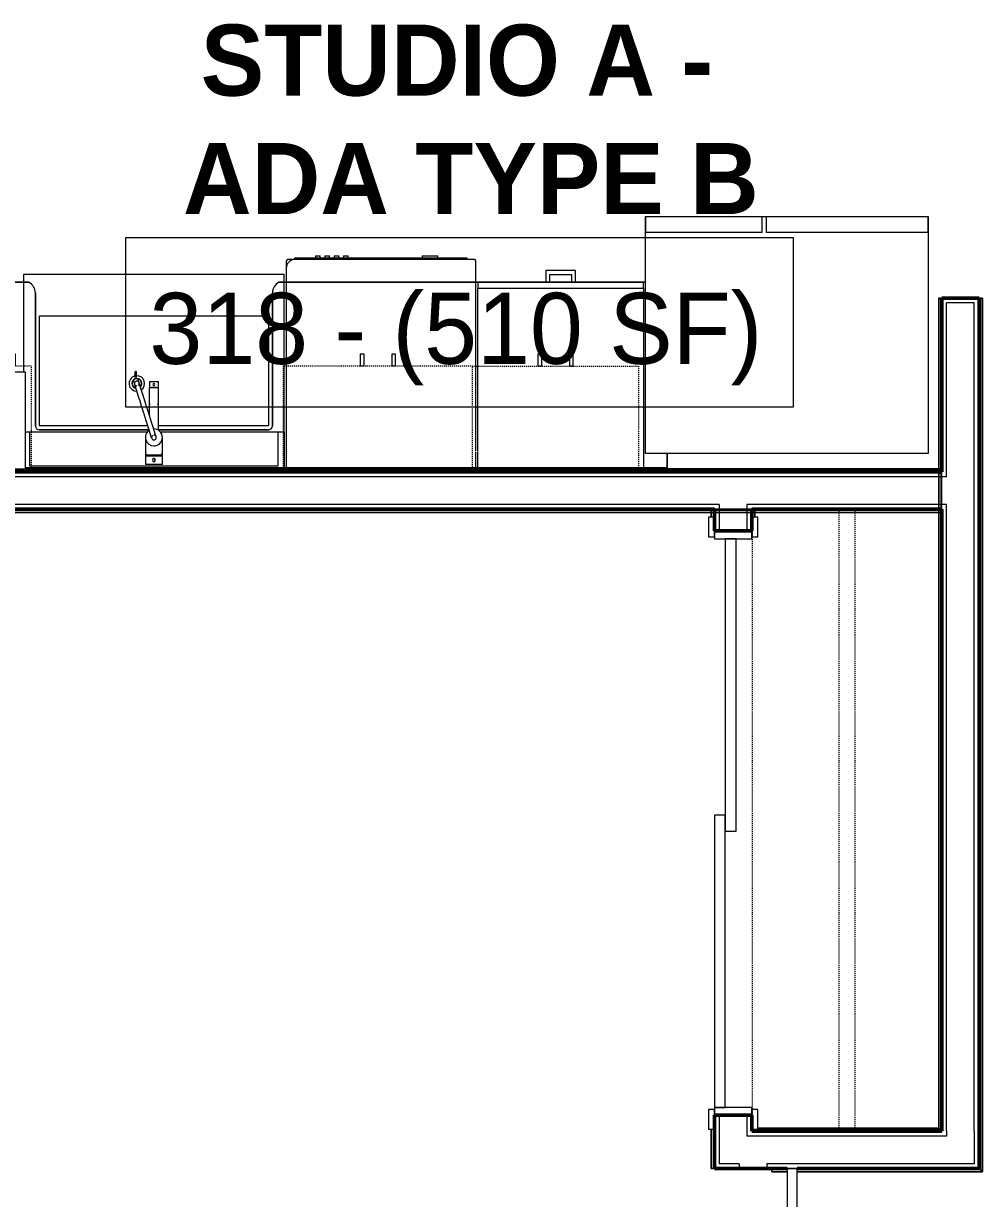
# Model space of a CAD drawing. Header units: inches. Extents: x -4235 to -464, y 9767 to 12347.
# Drawn here: x -3365.7 to -3244.3, y 10559.5 to 10708.3 of the extents above; entities that cross this region are included whole.
import ezdxf

# ---------------------------------------------------------------- set-up
doc = ezdxf.new("R2010")
doc.units = ezdxf.units.IN
doc.header["$MEASUREMENT"] = 0
doc.linetypes.add('Dash', pattern=[0.25, 0.125, -0.125])
for name, color, linetype, lineweight in [('0-1', 170, 'Continuous', 5), ('0-2', 10, 'Continuous', 9), ('A-AREA-IDEN', 2, 'Continuous', 9), ('A-DOOR-1', 7, 'Continuous', 9), ('A-DOOR-2', 130, 'Continuous', 20), ('A-DOOR-3', 250, 'Continuous', 50), ('A-DOOR-FRAM-1', 130, 'Continuous', 20), ('A-WALL-1', 250, 'Continuous', 50), ('A-WALL-2', 50, 'Continuous', 13), ('A-WALL-3', 10, 'Continuous', 9), ('A-WALL-4', 254, 'Continuous', 9), ('A-WALL-5', 7, 'Continuous', 9), ('A-WALL-6', 113, 'Continuous', 9), ('P-SANR-FIXT-1', 7, 'Continuous', 9), ('P-SANR-FIXT-2', 254, 'Continuous', 9), ('Q-CASE-1', 254, 'Continuous', 9), ('Q-CASE-2', 7, 'Continuous', 9), ('Q-CASE-3', 7, 'Dash', 9), ('Q-CASE-4', 10, 'Continuous', 9), ('Q-CASE-HDLN-1', 7, 'Dash', 9), ('Q-SPCQ-1', 7, 'Continuous', 9), ('Q-SPCQ-2', 10, 'Continuous', 9), ('Q-SPCQ-3', 254, 'Continuous', 9)]:
    doc.layers.add(name, color=color, linetype=linetype, lineweight=lineweight)
doc.styles.add('Century Gothic', font='ufonts.com_century-gothic.ttf', dxfattribs={"height": 9})
doc.styles.add('Century Gothic_B', font='GOTHICB.TTF', dxfattribs={"height": 9})

# ---------------------------------------------------------------- blocks, each defined once
blk = doc.blocks.new('Basic Wall _ INT - W4BØF - _5_8 GYP - 2X4 WOOD_BATT_ - 5_8 GYP_ - ___-3183198-BACKGROUND - 3RD FLOOR')
at = {"layer": 'A-WALL-3'}
for p, q in [((-3273.45, 10646.79), (-3273.47, 10646.79)), ((-3273.41, 10646.79), (-3273.35, 10646.79)), ((-3273.35, 10646.79), (-3273.35, 10646.79)), ((-3273.35, 10646.79), (-3273.27, 10646.79)), ((-3273.27, 10646.79), (-3273.33, 10646.79)), ((-3273.27, 10646.79), (-3273.18, 10646.79)), ((-3273.12, 10646.79), (-3273.27, 10646.79)), ((-3273.18, 10646.79), (-3273.06, 10646.79)), ((-3273.06, 10646.79), (-3273.12, 10646.79)), ((-3273.12, 10646.6), (-3273.12, 10646.65)), ((-3273.12, 10646.51), (-3273.12, 10646.59)), ((-3273.12, 10646.4), (-3273.12, 10646.5)), ((-3273.47, 10568.04), (-3273.45, 10568.06)), ((-3273.33, 10568.18), (-3273.27, 10568.24)), ((-3273.27, 10568.25), (-3273.21, 10568.3))]:
    blk.add_line(p, q, dxfattribs=at)
at = {"layer": 'A-WALL-4'}
for p, q in [((-3273.47, 10646.79), (-3273.43, 10646.79)), ((-3273.47, 10646.79), (-3273.47, 10645.8)), ((-3273.43, 10646.79), (-3273.41, 10646.79)), ((-3273.12, 10645.8), (-3273.12, 10646.38)), ((-3273.06, 10646.6), (-3273.06, 10646.65)), ((-3273.06, 10646.51), (-3273.06, 10646.59)), ((-3273.06, 10646.4), (-3273.06, 10646.5)), ((-3273.47, 10568.3), (-3273.47, 10568.04))]:
    blk.add_line(p, q, dxfattribs=at)
at = {"layer": 'A-WALL-5'}
for p, q in [((-3273.35, 10645.8), (-3273.35, 10646.79)), ((-3273.06, 10645.8), (-3273.06, 10646.38)), ((-3273.35, 10568.16), (-3273.35, 10568.3))]:
    blk.add_line(p, q, dxfattribs=at)
at = {"layer": 'A-WALL-5', "flags": 128}
for points in [[(-3273.35, 10568.16), (-3273.35, 10568.16), (-3273.36, 10568.15), (-3273.37, 10568.14), (-3273.39, 10568.12), (-3273.41, 10568.1), (-3273.43, 10568.08)], [(-3273.21, 10568.3), (-3273.27, 10568.24), (-3273.33, 10568.18), (-3273.35, 10568.16)]]:
    blk.add_lwpolyline(points, dxfattribs=at)
blk = doc.blocks.new('Basic Wall _ INT - W4BØF - _5_8 GYP - 2X4 WOOD_BATT_ - 5_8 GYP_ - ___-3183199-BACKGROUND - 3RD FLOOR')
at = {"layer": 'A-WALL-3'}
for p, q in [((-3278.57, 10646.79), (-3278.64, 10646.79)), ((-3278.64, 10646.79), (-3278.42, 10646.79)), ((-3278.43, 10646.79), (-3278.57, 10646.79)), ((-3278.57, 10646.6), (-3278.57, 10646.65)), ((-3278.57, 10646.51), (-3278.57, 10646.59)), ((-3278.57, 10646.4), (-3278.57, 10646.5)), ((-3278.36, 10646.79), (-3278.42, 10646.79)), ((-3278.42, 10646.79), (-3278.35, 10646.79)), ((-3278.35, 10646.79), (-3278.29, 10646.79)), ((-3278.22, 10646.79), (-3278.25, 10646.79)), ((-3278.22, 10570.05), (-3278.22, 10568.3))]:
    blk.add_line(p, q, dxfattribs=at)
at = {"layer": 'A-WALL-4'}
for p, q in [((-3278.64, 10646.6), (-3278.64, 10646.65)), ((-3278.64, 10646.51), (-3278.64, 10646.59)), ((-3278.64, 10646.4), (-3278.64, 10646.5)), ((-3278.57, 10645.8), (-3278.57, 10646.38)), ((-3278.29, 10646.79), (-3278.26, 10646.79)), ((-3278.26, 10646.79), (-3278.22, 10646.79)), ((-3278.22, 10646.79), (-3278.22, 10645.8)), ((-3278.57, 10563.29), (-3278.57, 10568.3)), ((-3278.22, 10568.3), (-3278.22, 10563.29)), ((-3278.64, 10563.29), (-3278.57, 10563.29)), ((-3278.57, 10563.29), (-3278.43, 10563.29)), ((-3278.42, 10563.29), (-3278.36, 10563.29)), ((-3278.25, 10563.29), (-3278.22, 10563.29))]:
    blk.add_line(p, q, dxfattribs=at)
at = {"layer": 'A-WALL-5'}
for p, q in [((-3278.64, 10645.8), (-3278.64, 10646.38)), ((-3278.35, 10646.79), (-3278.35, 10645.8)), ((-3278.64, 10563.29), (-3278.64, 10568.3)), ((-3278.35, 10568.3), (-3278.35, 10563.29)), ((-3278.35, 10563.29), (-3278.64, 10563.29)), ((-3278.26, 10563.29), (-3278.35, 10563.29)), ((-3278.22, 10563.29), (-3278.26, 10563.29))]:
    blk.add_line(p, q, dxfattribs=at)
blk = doc.blocks.new('SLIDING - FLUSH - 6-0 x 6-8-3203587-BACKGROUND - 3RD FLOOR')
at = {"layer": 'A-DOOR-1'}
for p, q in [((-36.25, 3), (-38.75, 3)), ((-38.75, 3), (-38.75, 2.25)), ((-36.25, 2.25), (-36.25, 3)), ((36.25, 3), (36.25, 2.25)), ((38.75, 3), (36.25, 3)), ((38.75, 2.25), (38.75, 3)), ((-38.75, 2.25), (-36.25, 2.25)), ((36.25, 2.25), (38.75, 2.25)), ((-36.25, -2.5), (-38.75, -2.5)), ((-38.75, -2.5), (-38.75, -3.25)), ((-36.25, -3.25), (-36.25, -2.5)), ((38.75, -2.5), (36.25, -2.5)), ((36.25, -2.5), (36.25, -3.25)), ((38.75, -3.25), (38.75, -2.5)), ((-38.75, -3.25), (-36.25, -3.25)), ((36.25, -3.25), (38.75, -3.25))]:
    blk.add_line(p, q, dxfattribs=at)
at = {"layer": 'A-DOOR-2'}
for p, q in [((1, 2.25), (-36, 2.25)), ((-36, 2.25), (-36, 0.875)), ((1, 0.875), (1, 2.25)), ((-36, 0.875), (1, 0.875)), ((36, 0.875), (-1, 0.875)), ((-1, 0.875), (-1, -0.5)), ((36, -0.5), (36, 0.875)), ((-1, -0.5), (36, -0.5))]:
    blk.add_line(p, q, dxfattribs=at)
at = {"layer": 'A-DOOR-FRAM-1'}
for p, q in [((-36, 2.25), (-37, 2.25)), ((-37, 2.25), (-37, -2.5)), ((-36, -2.5), (-36, 2.25)), ((37, 2.25), (36, 2.25)), ((36, 2.25), (36, -2.5)), ((37, -2.5), (37, 2.25)), ((-37, -2.5), (-36, -2.5)), ((36, -2.5), (37, -2.5))]:
    blk.add_line(p, q, dxfattribs=at)
blk = doc.blocks.new('Basic Wall _ INT - W4BØF - _5_8 GYP - 2X4 WOOD_BATT_ - 5_8 GYP_ - ___-3183201-BACKGROUND - 3RD FLOOR')
at = {"layer": 'A-WALL-3'}
for p, q in [((-3278.64, 10646.44), (-3278.53, 10646.44)), ((-3278.52, 10646.44), (-3278.44, 10646.44)), ((-3278.42, 10646.44), (-3278.37, 10646.44)), ((-3273.47, 10646.79), (-3278.22, 10646.79)), ((-3278.22, 10646.44), (-3273.47, 10646.44)), ((-3273.33, 10646.44), (-3273.28, 10646.44)), ((-3273.27, 10646.44), (-3273.19, 10646.44)), ((-3273.18, 10646.44), (-3273.07, 10646.44)), ((-3249.86, 10646.44), (-3249.77, 10646.44)), ((-3249.74, 10646.44), (-3249.67, 10646.44)), ((-3249.45, 10646.77), (-3249.45, 10646.79)), ((-3249.45, 10646.73), (-3249.45, 10646.67)), ((-3249.45, 10646.67), (-3249.45, 10646.65)), ((-3249.45, 10646.65), (-3249.45, 10646.59)), ((-3249.45, 10646.59), (-3249.45, 10646.65)), ((-3249.45, 10646.59), (-3249.45, 10646.5)), ((-3249.45, 10646.44), (-3249.45, 10646.59)), ((-3249.45, 10646.5), (-3249.45, 10646.38)), ((-3249.45, 10646.38), (-3249.45, 10646.44))]:
    blk.add_line(p, q, dxfattribs=at)
at = {"layer": 'A-WALL-4'}
for p, q in [((-3402.3, 10646.79), (-3402.3, 10646.77)), ((-3278.22, 10646.79), (-3402.3, 10646.79)), ((-3402.3, 10646.65), (-3402.3, 10646.59)), ((-3402.3, 10646.59), (-3402.3, 10646.44)), ((-3402.3, 10646.44), (-3402.3, 10646.38)), ((-3402.3, 10646.44), (-3278.64, 10646.44)), ((-3278.64, 10646.38), (-3278.53, 10646.38)), ((-3278.52, 10646.38), (-3278.44, 10646.38)), ((-3278.42, 10646.38), (-3278.38, 10646.38)), ((-3278.22, 10646.38), (-3273.47, 10646.38)), ((-3278.19, 10646.67), (-3273.5, 10646.67)), ((-3249.45, 10646.79), (-3273.47, 10646.79)), ((-3273.33, 10646.38), (-3273.28, 10646.38)), ((-3273.27, 10646.38), (-3273.19, 10646.38)), ((-3273.18, 10646.38), (-3273.08, 10646.38)), ((-3273.06, 10646.44), (-3249.86, 10646.44)), ((-3249.86, 10646.38), (-3249.77, 10646.38)), ((-3249.74, 10646.38), (-3249.67, 10646.38)), ((-3249.45, 10646.79), (-3249.45, 10646.75)), ((-3249.45, 10646.75), (-3249.45, 10646.73))]:
    blk.add_line(p, q, dxfattribs=at)
at = {"layer": 'A-WALL-5'}
for p, q in [((-3402.3, 10646.75), (-3402.3, 10646.79)), ((-3402.3, 10646.67), (-3402.3, 10646.75)), ((-3402.3, 10646.67), (-3278.22, 10646.67)), ((-3402.3, 10646.38), (-3402.3, 10646.67)), ((-3402.3, 10646.38), (-3278.64, 10646.38)), ((-3273.47, 10646.67), (-3249.45, 10646.67)), ((-3273.06, 10646.38), (-3249.86, 10646.38))]:
    blk.add_line(p, q, dxfattribs=at)
blk = doc.blocks.new('Basic Wall _ INT - W4BØF - _5_8 GYP - 2X4 WOOD_BATT_ - 5_8 GYP_ - ___-3183200-BACKGROUND - 3RD FLOOR')
at = {"layer": 'A-WALL-3'}
for p, q in [((-3401.67, 10651.89), (-3399.25, 10651.89)), ((-3399.16, 10651.89), (-3365.67, 10651.89)), ((-3332.67, 10651.89), (-3332.42, 10651.89)), ((-3308.42, 10651.89), (-3287.54, 10651.89)), ((-3287.48, 10651.89), (-3284.2, 10651.89)), ((-3249.86, 10651.89), (-3249.77, 10651.89)), ((-3249.74, 10651.89), (-3249.67, 10651.89)), ((-3249.65, 10651.89), (-3249.61, 10651.89)), ((-3249.45, 10651.89), (-3249.45, 10651.95)), ((-3249.45, 10651.95), (-3249.45, 10651.69)), ((-3249.45, 10651.75), (-3249.45, 10651.89)), ((-3400.87, 10651.67), (-3401.67, 10651.67)), ((-3365.67, 10651.54), (-3401.67, 10651.54)), ((-3365.67, 10651.67), (-3400.78, 10651.67)), ((-3332.67, 10651.54), (-3365.67, 10651.54)), ((-3332.42, 10651.67), (-3332.67, 10651.67)), ((-3332.42, 10651.54), (-3332.67, 10651.54)), ((-3285.39, 10651.67), (-3308.42, 10651.67)), ((-3284.2, 10651.54), (-3308.42, 10651.54)), ((-3284.2, 10651.67), (-3285.27, 10651.67)), ((-3249.45, 10651.68), (-3249.45, 10651.74)), ((-3249.45, 10651.69), (-3249.45, 10651.67)), ((-3249.45, 10651.67), (-3249.45, 10651.66)), ((-3249.45, 10651.66), (-3249.45, 10651.63)), ((-3249.45, 10651.63), (-3249.45, 10651.61)), ((-3249.45, 10651.54), (-3249.45, 10651.57))]:
    blk.add_line(p, q, dxfattribs=at)
at = {"layer": 'A-WALL-4'}
for p, q in [((-3402.3, 10651.95), (-3402.3, 10651.89)), ((-3402.3, 10651.89), (-3402.3, 10651.75)), ((-3402.3, 10651.89), (-3401.67, 10651.89)), ((-3376.67, 10651.95), (-3375.92, 10651.95)), ((-3332.67, 10651.95), (-3332.42, 10651.95)), ((-3308.42, 10651.95), (-3288.13, 10651.95)), ((-3288.11, 10651.95), (-3284.2, 10651.95)), ((-3284.2, 10651.89), (-3249.86, 10651.89)), ((-3249.86, 10651.95), (-3249.77, 10651.95)), ((-3249.74, 10651.95), (-3249.67, 10651.95)), ((-3249.65, 10651.95), (-3249.61, 10651.95)), ((-3402.3, 10651.74), (-3402.3, 10651.68)), ((-3402.3, 10651.57), (-3402.3, 10651.54)), ((-3401.67, 10651.54), (-3402.3, 10651.54)), ((-3249.45, 10651.54), (-3284.2, 10651.54)), ((-3249.45, 10651.61), (-3249.45, 10651.58)), ((-3249.45, 10651.58), (-3249.45, 10651.54))]:
    blk.add_line(p, q, dxfattribs=at)
at = {"layer": 'A-WALL-5'}
for p, q in [((-3402.3, 10651.67), (-3402.3, 10651.95)), ((-3402.3, 10651.95), (-3401.67, 10651.95)), ((-3284.2, 10651.95), (-3249.86, 10651.95)), ((-3401.67, 10651.67), (-3402.3, 10651.67)), ((-3402.3, 10651.58), (-3402.3, 10651.67)), ((-3402.3, 10651.54), (-3402.3, 10651.58)), ((-3249.45, 10651.67), (-3284.2, 10651.67))]:
    blk.add_line(p, q, dxfattribs=at)
blk = doc.blocks.new('Basic Wall _ INT - W4BØF - _5_8 GYP - 2X4 WOOD_BATT_ - 5_8 GYP_ - ___-3183202-BACKGROUND - 3RD FLOOR')
at = {"layer": 'A-WALL-3'}
for p, q in [((-3249.8, 10651.95), (-3249.8, 10651.84)), ((-3249.8, 10651.84), (-3249.8, 10651.74)), ((-3249.8, 10651.74), (-3249.8, 10651.69)), ((-3249.8, 10651.54), (-3249.8, 10650.92)), ((-3249.8, 10650.87), (-3249.8, 10647.42)), ((-3249.45, 10646.79), (-3249.45, 10651.54)), ((-3249.8, 10647.41), (-3249.8, 10646.79)), ((-3249.8, 10646.65), (-3249.8, 10646.59)), ((-3249.8, 10646.59), (-3249.8, 10646.5)), ((-3249.8, 10646.5), (-3249.8, 10646.38)), ((-3249.86, 10568.45), (-3249.8, 10568.39)), ((-3249.8, 10568.39), (-3249.65, 10568.25)), ((-3249.65, 10568.24), (-3249.59, 10568.18)), ((-3249.47, 10568.06), (-3249.45, 10568.04))]:
    blk.add_line(p, q, dxfattribs=at)
at = {"layer": 'A-WALL-4'}
for p, q in [((-3249.8, 10673.55), (-3249.86, 10673.55)), ((-3249.65, 10673.55), (-3249.8, 10673.55)), ((-3249.8, 10673.55), (-3249.8, 10651.95)), ((-3249.59, 10673.55), (-3249.65, 10673.55)), ((-3249.45, 10673.55), (-3249.47, 10673.55)), ((-3249.45, 10651.54), (-3249.45, 10673.55)), ((-3249.86, 10651.95), (-3249.86, 10651.84)), ((-3249.86, 10651.84), (-3249.86, 10651.74)), ((-3249.86, 10651.74), (-3249.86, 10651.69)), ((-3249.86, 10651.54), (-3249.86, 10650.86)), ((-3249.86, 10650.86), (-3249.86, 10647.42)), ((-3249.57, 10651.54), (-3249.57, 10650.92)), ((-3249.57, 10650.9), (-3249.57, 10647.42)), ((-3249.86, 10647.41), (-3249.86, 10646.79)), ((-3249.57, 10647.41), (-3249.57, 10646.79)), ((-3249.86, 10646.65), (-3249.86, 10646.59)), ((-3249.86, 10646.59), (-3249.86, 10646.5)), ((-3249.86, 10646.5), (-3249.86, 10646.38)), ((-3249.8, 10646.38), (-3249.8, 10568.39)), ((-3249.45, 10568.04), (-3249.45, 10646.79))]:
    blk.add_line(p, q, dxfattribs=at)
at = {"layer": 'A-WALL-5'}
for p, q in [((-3249.86, 10673.55), (-3249.57, 10673.55)), ((-3249.86, 10673.55), (-3249.86, 10651.95)), ((-3249.57, 10673.55), (-3249.57, 10651.54)), ((-3249.57, 10673.55), (-3249.49, 10673.55)), ((-3249.49, 10673.55), (-3249.45, 10673.55)), ((-3249.86, 10646.38), (-3249.86, 10568.45)), ((-3249.57, 10646.79), (-3249.57, 10568.16))]:
    blk.add_line(p, q, dxfattribs=at)
at = {"layer": 'A-WALL-5', "flags": 128}
for points in [[(-3249.57, 10568.16), (-3249.59, 10568.18), (-3249.65, 10568.24), (-3249.74, 10568.33), (-3249.86, 10568.45)], [(-3249.49, 10568.08), (-3249.51, 10568.1), (-3249.53, 10568.12), (-3249.55, 10568.14), (-3249.56, 10568.15), (-3249.57, 10568.16), (-3249.57, 10568.16)]]:
    blk.add_lwpolyline(points, dxfattribs=at)
blk = doc.blocks.new('Basic Wall _ INT - W4BØF - _5_8 GYP - 2X4 WOOD_BATT_ - 5_8 GYP_ - ___-3183203-BACKGROUND - 3RD FLOOR')
at = {"layer": 'A-WALL-3'}
for p, q in [((-3244.7, 10563.29), (-3244.67, 10563.27)), ((-3244.56, 10563.15), (-3244.5, 10563.09)), ((-3244.49, 10563.08), (-3244.35, 10562.94)), ((-3244.35, 10562.94), (-3244.29, 10562.88))]:
    blk.add_line(p, q, dxfattribs=at)
at = {"layer": 'A-WALL-4'}
for p, q in [((-3244.67, 10673.55), (-3244.7, 10673.55)), ((-3244.7, 10563.29), (-3244.7, 10673.55)), ((-3244.5, 10673.55), (-3244.56, 10673.55)), ((-3244.35, 10673.55), (-3244.49, 10673.55)), ((-3244.29, 10673.55), (-3244.35, 10673.55)), ((-3244.35, 10673.55), (-3244.35, 10562.94))]:
    blk.add_line(p, q, dxfattribs=at)
at = {"layer": 'A-WALL-5'}
for p, q in [((-3244.7, 10673.55), (-3244.66, 10673.55)), ((-3244.66, 10673.55), (-3244.57, 10673.55)), ((-3244.57, 10563.16), (-3244.57, 10673.55)), ((-3244.57, 10673.55), (-3244.29, 10673.55)), ((-3244.29, 10673.55), (-3244.29, 10562.88))]:
    blk.add_line(p, q, dxfattribs=at)
at = {"layer": 'A-WALL-5', "flags": 128}
for points in [[(-3244.57, 10563.16), (-3244.58, 10563.17), (-3244.58, 10563.18), (-3244.6, 10563.19), (-3244.61, 10563.21), (-3244.63, 10563.23), (-3244.66, 10563.25)], [(-3244.29, 10562.88), (-3244.4, 10563), (-3244.5, 10563.09), (-3244.55, 10563.14), (-3244.57, 10563.16)]]:
    blk.add_lwpolyline(points, dxfattribs=at)
blk = doc.blocks.new('Basic Wall _ INT - W4BØF - _5_8 GYP - 2X4 WOOD_BATT_ - 5_8 GYP_ - ___-3183204-BACKGROUND - 3RD FLOOR')
at = {"layer": 'A-WALL-3'}
for p, q in [((-3267.77, 10563.29), (-3268.98, 10563.29)), ((-3244.67, 10563.27), (-3244.7, 10563.29)), ((-3244.5, 10563.09), (-3244.56, 10563.15)), ((-3244.35, 10562.94), (-3244.49, 10563.08)), ((-3244.29, 10562.88), (-3244.35, 10562.94))]:
    blk.add_line(p, q, dxfattribs=at)
at = {"layer": 'A-WALL-4'}
for p, q in [((-3270.95, 10563.29), (-3270.95, 10563.27)), ((-3269, 10563.29), (-3270.95, 10563.29)), ((-3270.95, 10563.15), (-3270.95, 10563.09)), ((-3270.95, 10563.08), (-3270.95, 10562.94)), ((-3270.95, 10562.94), (-3270.95, 10562.88)), ((-3270.95, 10562.94), (-3269, 10562.94)), ((-3244.7, 10563.29), (-3267.75, 10563.29)), ((-3267.75, 10562.94), (-3244.35, 10562.94))]:
    blk.add_line(p, q, dxfattribs=at)
at = {"layer": 'A-WALL-5'}
for p, q in [((-3270.95, 10563.25), (-3270.95, 10563.29)), ((-3270.95, 10563.16), (-3270.95, 10563.25)), ((-3270.95, 10563.16), (-3269, 10563.16)), ((-3270.95, 10562.88), (-3270.95, 10563.16)), ((-3270.95, 10562.88), (-3269, 10562.88)), ((-3267.75, 10563.16), (-3244.57, 10563.16)), ((-3267.75, 10562.88), (-3244.29, 10562.88))]:
    blk.add_line(p, q, dxfattribs=at)
at = {"layer": 'A-WALL-5', "flags": 128}
for points in [[(-3244.66, 10563.25), (-3244.63, 10563.23), (-3244.61, 10563.21), (-3244.6, 10563.19), (-3244.58, 10563.18), (-3244.58, 10563.17), (-3244.57, 10563.16)], [(-3244.57, 10563.16), (-3244.55, 10563.14), (-3244.5, 10563.09), (-3244.4, 10563), (-3244.29, 10562.88)]]:
    blk.add_lwpolyline(points, dxfattribs=at)
blk = doc.blocks.new('Basic Wall _ INT - W4BØF - _5_8 GYP - 2X4 WOOD_BATT_ - 5_8 GYP_ - ___-3183205-BACKGROUND - 3RD FLOOR')
at = {"layer": 'A-WALL-3'}
for p, q in [((-3273.45, 10568.06), (-3273.47, 10568.04)), ((-3273.27, 10568.24), (-3273.33, 10568.18)), ((-3273.21, 10568.3), (-3273.27, 10568.25)), ((-3249.8, 10568.39), (-3249.86, 10568.45)), ((-3249.65, 10568.25), (-3249.8, 10568.39)), ((-3249.59, 10568.18), (-3249.65, 10568.24)), ((-3249.45, 10568.04), (-3249.47, 10568.06))]:
    blk.add_line(p, q, dxfattribs=at)
at = {"layer": 'A-WALL-4'}
for p, q in [((-3249.45, 10568.04), (-3273.47, 10568.04)), ((-3272.72, 10568.39), (-3249.8, 10568.39))]:
    blk.add_line(p, q, dxfattribs=at)
at = {"layer": 'A-WALL-5'}
for p, q in [((-3249.57, 10568.16), (-3273.35, 10568.16)), ((-3272.72, 10568.45), (-3249.86, 10568.45))]:
    blk.add_line(p, q, dxfattribs=at)
at = {"layer": 'A-WALL-5', "flags": 128}
for points in [[(-3273.43, 10568.08), (-3273.41, 10568.1), (-3273.39, 10568.12), (-3273.37, 10568.14), (-3273.36, 10568.15), (-3273.35, 10568.16), (-3273.35, 10568.16)], [(-3273.35, 10568.16), (-3273.33, 10568.18), (-3273.27, 10568.24), (-3273.21, 10568.3)], [(-3249.86, 10568.45), (-3249.74, 10568.33), (-3249.65, 10568.24), (-3249.59, 10568.18), (-3249.57, 10568.16)], [(-3249.57, 10568.16), (-3249.57, 10568.16), (-3249.56, 10568.15), (-3249.55, 10568.14), (-3249.53, 10568.12), (-3249.51, 10568.1), (-3249.49, 10568.08)]]:
    blk.add_lwpolyline(points, dxfattribs=at)
blk = doc.blocks.new('Refrigerator_-_Side-by-Side_6047 - 36_ X 30_-1372843-BACKGROUND - 3RD FLOOR')
at = {"layer": 'Q-SPCQ-1'}
for p, q in [((-17.88, 15.58), (17.87, 15.58)), ((-17.88, -14.42), (-17.88, 15.58)), ((-17.88, 15.58), (-3.13, 15.58)), ((-17.88, 15.58), (-17.88, 13.58)), ((-3.13, 13.58), (-3.13, 15.58)), ((-2.63, 15.58), (17.87, 15.58)), ((-2.63, 15.58), (-2.63, 13.58)), ((17.87, 15.58), (17.87, -14.42)), ((17.87, 13.58), (17.87, 15.58)), ((-3.13, 13.58), (-17.88, 13.58)), ((17.87, 13.58), (-2.63, 13.58)), ((17.87, -14.42), (-17.88, -14.42))]:
    blk.add_line(p, q, dxfattribs=at)
blk = doc.blocks.new('Dishwasher_15404 - 34_ counter-V326-BACKGROUND - 3RD FLOOR')
at = {"layer": 'Q-SPCQ-1'}
for p, q in [((25.8, 24), (24, 24)), ((26.68, 24), (25.8, 24)), ((26.87, 22.93), (26.87, 23.8)), ((26.87, 0.2), (26.87, 22.93)), ((26.87, 22.91), (27.12, 22.91)), ((27.12, 22.91), (27.12, 1.09)), ((27.37, 20.28), (27.12, 20.28)), ((27.12, 19.69), (27.37, 19.69)), ((27.37, 20.28), (27.37, 19.69)), ((27.37, 19.1), (27.12, 19.1)), ((27.12, 18.51), (27.37, 18.51)), ((27.37, 17.92), (27.12, 17.92)), ((27.37, 19.1), (27.37, 18.51)), ((27.37, 17.92), (27.37, 17.33)), ((27.12, 17.33), (27.37, 17.33)), ((27.37, 16.74), (27.12, 16.74)), ((27.37, 16.74), (27.37, 16.15)), ((27.12, 16.15), (27.37, 16.15)), ((27.37, 6.79), (27.12, 6.79)), ((27.37, 6.79), (27.37, 5.81)), ((27.12, 4.82), (27.37, 4.82)), ((27.37, 5.81), (27.37, 4.82)), ((26.87, 1.09), (27.12, 1.09)), ((24, 0), (26.68, 0))]:
    blk.add_line(p, q, dxfattribs=at)
for centre, radius, start, end in [((25.8, 22.93), 1.07, 360, 90), ((26.68, 23.8), 0.197, 0, 90), ((26.68, 0.2), 0.197, 270, 360), ((26.68, 0.2), 0.197, 270, 345)]:
    blk.add_arc(centre, radius, start, end, dxfattribs=at)
at = {"layer": 'Q-SPCQ-2'}
for p, q in [((0, 24), (0, 0)), ((0.38, 24), (0, 24)), ((0, 0), (0.38, 0))]:
    blk.add_line(p, q, dxfattribs=at)
at = {"layer": 'Q-SPCQ-3'}
for p, q in [((5.07, 24), (0.38, 24)), ((24, 24), (5.1, 24)), ((0.38, 0), (2.55, 0)), ((2.64, 0), (24, 0))]:
    blk.add_line(p, q, dxfattribs=at)
blk = doc.blocks.new('BARN - FLUSH - 3-0 x 7-0 BARN DOOR-3238942-BACKGROUND - 3RD FLOOR')
at = {"layer": 'A-DOOR-1'}
for p, q in [((18, -4.32), (-60, -4.32)), ((-60, -4.95), (-60, -4.32)), ((-52, -4.07), (-26, -4.07)), ((18, -4.32), (18, -4.95)), ((-60, -5.57), (-60, -4.95)), ((-60, -5.57), (18, -5.57)), ((-54.5, -5.67), (-56, -5.67)), ((-56, -5.67), (-56, -6)), ((-54.5, -6), (-54.5, -5.67)), ((-23.5, -6), (-23.5, -5.67)), ((-22, -5.67), (-23.5, -5.67)), ((-22, -5.67), (-22, -6)), ((18, -4.95), (18, -5.57)), ((-54.5, -6), (-56, -6)), ((-22, -6), (-23.5, -6))]:
    blk.add_line(p, q, dxfattribs=at)
at = {"layer": 'A-DOOR-3'}
for p, q in [((-52, -4.07), (-57, -4.07)), ((-57, -4.07), (-57, -4.32)), ((-52, -4.33), (-52, -4.07)), ((-21, -4.07), (-26, -4.07)), ((-26, -4.07), (-26, -4.32)), ((-21, -4.32), (-21, -4.07)), ((-57, -5.57), (-57, -5.82)), ((-57, -5.82), (-56, -5.82)), ((-54.5, -5.82), (-23.5, -5.82)), ((-22, -5.82), (-21, -5.82)), ((-21, -5.82), (-21, -5.57))]:
    blk.add_line(p, q, dxfattribs=at)
blk = doc.blocks.new('OD_CW_Closet - OD_CW_Closet-3242987-BACKGROUND - 3RD FLOOR')
at = {"layer": 'Q-CASE-HDLN-1'}
for p, q in [((79.49, 24), (0.74, 24)), ((0.74, 24), (0.74, 0)), ((79.49, 0), (79.49, 24)), ((0.74, 13), (79.49, 13)), ((0.74, 11), (79.49, 11)), ((0.74, 0), (79.49, 0))]:
    blk.add_line(p, q, dxfattribs=at)
blk = doc.blocks.new('Vanity Cabinet-Double Door - 33_-V331-BACKGROUND - 3RD FLOOR')
at = {"layer": 'Q-CASE-1'}
for p, q in [((-15.76, -5.06), (-15.76, -0.38)), ((-15.76, -0.38), (-15.76, -5.06)), ((-15.01, -0.75), (-15.01, -5.06)), ((16.49, -0.75), (-15.01, -0.75)), ((16.49, -5.06), (16.49, -0.75))]:
    blk.add_line(p, q, dxfattribs=at)
at = {"layer": 'Q-CASE-4'}
for p, q in [((-15.76, -0.38), (-15.76, 0)), ((-15.76, 0), (17.24, 0)), ((-15.76, 0), (-15.76, -0.38)), ((17.24, 0), (-15.76, 0)), ((17.24, 0), (-15.76, 0)), ((17.24, 0), (17.24, -0.38)), ((17.24, -0.38), (17.24, 0))]:
    blk.add_line(p, q, dxfattribs=at)
blk = doc.blocks.new('Base Cabinet 3 Drawer 230 - Base Cabinet 3 Drawer 230 21_-V332-BACKGROUND - 3RD FLOOR')
at = {"layer": 'Q-CASE-1'}
for p, q in [((-9.76, -23.25), (-9.76, -0.38)), ((11.24, -0.38), (11.24, -2.52)), ((11.24, -2.61), (11.24, -23.25)), ((-9.76, -23.25), (-9.76, -24)), ((11.24, -23.25), (-9.76, -23.25)), ((11.24, -24), (11.24, -23.25)), ((-9.76, -24), (11.24, -24)), ((-1.14, -24), (-0.64, -24)), ((2.61, -24), (2.11, -24))]:
    blk.add_line(p, q, dxfattribs=at)
at = {"layer": 'Q-CASE-2'}
for p, q in [((-1.14, -24), (-1.14, -25.5)), ((-0.64, -25), (-0.64, -24)), ((2.11, -25), (-0.64, -25)), ((2.11, -24), (2.11, -25)), ((2.61, -25.5), (2.61, -24)), ((-1.14, -25.5), (2.61, -25.5))]:
    blk.add_line(p, q, dxfattribs=at)
at = {"layer": 'Q-CASE-4'}
for p, q in [((-9.76, 0), (11.24, 0)), ((11.24, 0), (11.24, -0.38)), ((-9.76, -0.31), (-9.76, -0.01)), ((-1.14, -24), (-0.64, -24)), ((-1.14, -24), (-0.64, -24)), ((2.61, -24), (2.11, -24)), ((2.61, -24), (2.11, -24))]:
    blk.add_line(p, q, dxfattribs=at)
blk = doc.blocks.new('300 Series Wall Hung Cabinet_302 - 24_ X 24_-2588623-BACKGROUND - 3RD FLOOR')
at = {"layer": 'Q-CASE-2'}
for p, q in [((-2.25, -13.19), (-1.76, -13.19)), ((-2.25, -13.19), (-2.25, -14.69)), ((-1.76, -14.69), (-1.76, -13.19)), ((1.75, -13.19), (2.24, -13.19)), ((1.75, -13.19), (1.75, -14.69)), ((2.24, -14.69), (2.24, -13.19)), ((-2.25, -14.69), (-1.76, -14.69)), ((1.75, -14.69), (2.24, -14.69))]:
    blk.add_line(p, q, dxfattribs=at)
at = {"layer": 'Q-CASE-3'}
for p, q in [((12, -0.19), (-12, -0.19)), ((-12, -0.19), (-12, -13.19)), ((12, -13.19), (12, -0.19)), ((-12, -13.19), (12, -13.19))]:
    blk.add_line(p, q, dxfattribs=at)
blk = doc.blocks.new('300 Series Wall Hung Cabinet_301 - 12_ x 24_-2732593-BACKGROUND - 3RD FLOOR')
at = {"layer": 'Q-CASE-2'}
for p, q in [((5.25, -0.19), (-5.25, -0.19)), ((-5.25, -0.19), (-5.25, -12.44)), ((5.25, -12.44), (5.25, -0.19)), ((-5.25, -12.44), (5.25, -12.44)), ((-4, -13.19), (-3.51, -13.19)), ((-4, -13.19), (-4, -14.69)), ((-3.51, -14.69), (-3.51, -13.19)), ((-4, -14.69), (-3.51, -14.69))]:
    blk.add_line(p, q, dxfattribs=at)
at = {"layer": 'Q-CASE-3'}
for p, q in [((6, -0.19), (-6, -0.19)), ((-6, -0.19), (-6, -13.19)), ((6, -13.19), (6, -0.19)), ((-6, -13.19), (6, -13.19))]:
    blk.add_line(p, q, dxfattribs=at)
blk = doc.blocks.new('kitchen_faucet_14143 - kitchen_faucet_14143-V266-BACKGROUND - 3RD FLOOR')
at = {"layer": 'P-SANR-FIXT-1'}
for p, q in [((-6.3, 0.57), (-7.09, 0.57)), ((-7.09, -0.57), (-7.09, 0.57)), ((-0.9, 0.59), (-6.3, 0.59)), ((-6.3, 0.51), (-6.3, 0.59)), ((-6.3, 0.42), (-6.3, 0.5)), ((-6.3, 0.3), (-6.3, 0.4)), ((-6.3, 0.29), (-6.3, 0.15)), ((-6.3, 0.15), (-6.3, 0.29)), ((-6.3, 0.15), (-6.3, -0.15)), ((-6.3, -0.15), (-6.3, 0.15)), ((-3.97, 0.59), (-4.89, 0.59)), ((2.26, 1.08), (0, 1.08)), ((2.34, 1.02), (2.1, 1.02)), ((2.26, 1.08), (2.26, -1.08)), ((3.44, 1.08), (2.34, 1.08)), ((2.34, -1.08), (2.34, 1.08)), ((3.44, 1.08), (3.44, -1.08)), ((-7.09, -0.57), (-6.3, -0.57)), ((-6.3, -0.15), (-6.3, -0.29)), ((-6.3, -0.29), (-6.3, -0.15)), ((-6.3, -0.4), (-6.3, -0.3)), ((-6.3, -0.5), (-6.3, -0.42)), ((-6.3, -0.59), (-6.3, -0.57)), ((-6.3, -0.59), (-2.83, -0.59)), ((-4.89, -0.59), (-3.97, -0.59)), ((-0.94, -0.59), (-0.9, -0.59)), ((0, -1.08), (2.26, -1.08)), ((2.1, -1.02), (2.34, -1.02)), ((2.34, -1.08), (3.44, -1.08)), ((-7.58, -2.2), (-8.24, -2.2)), ((-8.24, -2.4), (-7.58, -2.4)), ((-7.41, -2.04), (-6.99, -1.91)), ((-6.81, -2.46), (-7.23, -2.59))]:
    blk.add_line(p, q, dxfattribs=at)
at = {"layer": 'P-SANR-FIXT-1', "flags": 128}
for points in [[(-0.06, 0.29), (-0.07, 0.29), (-0.07, 0.29), (-0.07, 0.29), (-0.07, 0.29), (-0.07, 0.29), (-0.08, 0.28), (-0.08, 0.28), (-0.09, 0.28), (-0.1, 0.28), (-0.1, 0.28), (-0.11, 0.27), (-0.26, 0.23), (-0.28, 0.22), (-0.3, 0.22), (-0.46, 0.16), (-0.49, 0.16), (-0.51, 0.15), (-0.54, 0.14), (-0.57, 0.13), (-0.6, 0.12), (-0.63, 0.11), (-0.66, 0.1), (-0.69, 0.09), (-0.72, 0.08), (-0.75, 0.07), (-0.78, 0.06), (-0.82, 0.05), (-0.85, 0.04), (-0.89, 0.03), (-0.92, 0.02), (-0.96, 0.01), (-1, 0), (-1.04, -0.02), (-1.07, -0.03), (-1.11, -0.04), (-1.15, -0.05), (-1.2, -0.07), (-1.24, -0.08), (-1.28, -0.09), (-1.32, -0.11), (-1.37, -0.12), (-1.41, -0.14), (-1.46, -0.15), (-1.5, -0.16), (-1.55, -0.18), (-1.6, -0.19), (-1.65, -0.21), (-1.69, -0.23), (-1.74, -0.24), (-1.79, -0.26), (-2.49, -0.48), (-2.55, -0.5), (-2.61, -0.51), (-2.67, -0.53), (-2.72, -0.55), (-2.78, -0.57), (-2.84, -0.59), (-2.9, -0.61), (-2.96, -0.62), (-3.02, -0.64), (-3.08, -0.66), (-3.14, -0.68), (-3.19, -0.7), (-3.25, -0.72), (-3.31, -0.74), (-3.37, -0.76), (-3.43, -0.77), (-3.49, -0.79), (-3.55, -0.81), (-3.61, -0.83), (-3.67, -0.85), (-3.73, -0.87), (-3.79, -0.89), (-3.85, -0.91), (-3.91, -0.92), (-3.97, -0.94), (-4.03, -0.96), (-4.09, -0.98), (-4.15, -1), (-4.21, -1.02), (-4.26, -1.04), (-4.32, -1.05), (-4.94, -1.25), (-4.99, -1.27), (-5.04, -1.28), (-5.09, -1.3), (-5.15, -1.31), (-5.2, -1.33), (-5.44, -1.41), (-5.48, -1.42), (-5.53, -1.43), (-5.57, -1.45), (-5.62, -1.46), (-5.66, -1.48), (-5.7, -1.49), (-5.75, -1.5), (-5.79, -1.52), (-5.83, -1.53), (-5.87, -1.54), (-5.91, -1.56), (-5.95, -1.57), (-5.99, -1.58), (-6.02, -1.59), (-6.06, -1.6), (-6.1, -1.61), (-6.13, -1.63), (-6.17, -1.64), (-6.2, -1.65), (-6.23, -1.66), (-6.26, -1.67), (-6.3, -1.68), (-6.33, -1.69), (-6.36, -1.7), (-6.38, -1.71), (-6.41, -1.71), (-6.44, -1.72), (-6.47, -1.73), (-6.49, -1.74), (-6.52, -1.75), (-6.54, -1.76), (-6.57, -1.76), (-6.59, -1.77), (-6.61, -1.78), (-6.63, -1.78), (-6.65, -1.79), (-6.67, -1.8), (-6.69, -1.8), (-6.71, -1.81), (-6.73, -1.81), (-6.74, -1.82), (-6.76, -1.82), (-6.77, -1.83), (-6.79, -1.83), (-6.8, -1.84), (-6.81, -1.84), (-6.83, -1.84), (-6.84, -1.85), (-6.85, -1.85), (-6.86, -1.85), (-6.87, -1.86), (-6.87, -1.86), (-6.88, -1.86), (-6.89, -1.86), (-6.89, -1.87), (-6.9, -1.87), (-6.9, -1.87), (-6.9, -1.87), (-6.91, -1.87), (-6.91, -1.87), (-6.91, -1.87)], [(0.27, 0.18), (0.21, 0.23), (0.15, 0.28), (0.08, 0.3), (0, 0.3), (-0.08, 0.28), (-0.15, 0.25), (-0.2, 0.2), (-0.24, 0.13), (-0.27, 0.06), (-0.27, -0.02)], [(-0.22, -0.16), (-0.17, -0.22), (-0.1, -0.26), (-0.03, -0.28), (0.05, -0.29), (0.13, -0.27), (0.19, -0.23), (0.25, -0.18), (0.29, -0.12), (0.31, -0.04), (0.32, 0.03), (0.3, 0.11), (0.27, 0.18)], [(0.11, -0.27), (0.11, -0.27), (0.11, -0.27), (0.11, -0.28), (0.11, -0.28), (0.1, -0.28), (0.1, -0.28), (0.09, -0.28), (0.09, -0.28), (0.08, -0.28), (0.07, -0.29), (0.06, -0.29), (-0.08, -0.34), (-0.1, -0.34), (-0.12, -0.35), (-0.14, -0.35), (-0.16, -0.36), (-0.18, -0.37), (-0.2, -0.37), (-0.23, -0.38), (-0.25, -0.39), (-0.27, -0.4), (-0.3, -0.4), (-0.32, -0.41), (-0.35, -0.42), (-0.38, -0.43), (-0.41, -0.44), (-0.44, -0.45), (-0.46, -0.46), (-0.5, -0.47), (-0.53, -0.48), (-0.56, -0.49), (-0.59, -0.5), (-0.62, -0.51), (-0.66, -0.52), (-0.69, -0.53), (-0.73, -0.54), (-0.77, -0.55), (-0.8, -0.56), (-0.84, -0.58), (-0.88, -0.59), (-0.92, -0.6), (-0.96, -0.61), (-1, -0.63), (-1.04, -0.64), (-1.08, -0.65), (-1.13, -0.67), (-1.17, -0.68), (-1.22, -0.69), (-1.26, -0.71), (-1.31, -0.72), (-1.35, -0.74), (-1.4, -0.75), (-1.45, -0.77), (-1.5, -0.78), (-1.54, -0.8), (-1.59, -0.81), (-1.64, -0.83), (-1.69, -0.84), (-1.75, -0.86), (-1.8, -0.88), (-1.85, -0.89), (-1.9, -0.91), (-1.96, -0.93), (-2.01, -0.94), (-2.06, -0.96), (-2.12, -0.98), (-2.18, -1), (-2.23, -1.01), (-2.29, -1.03), (-2.34, -1.05), (-2.4, -1.07), (-2.46, -1.09), (-2.52, -1.1), (-2.57, -1.12), (-2.63, -1.14), (-2.69, -1.16), (-2.75, -1.18), (-2.81, -1.2), (-2.87, -1.21), (-2.93, -1.23), (-2.99, -1.25), (-3.05, -1.27), (-3.1, -1.29), (-3.16, -1.31), (-3.22, -1.33), (-3.28, -1.35), (-3.34, -1.37), (-3.4, -1.38), (-3.46, -1.4), (-3.52, -1.42), (-3.58, -1.44), (-3.64, -1.46), (-3.7, -1.48), (-3.76, -1.5), (-3.82, -1.52), (-3.88, -1.53), (-3.94, -1.55), (-4, -1.57), (-4.05, -1.59), (-4.11, -1.61), (-4.74, -1.8), (-4.79, -1.82), (-4.84, -1.84), (-4.89, -1.85), (-4.94, -1.87), (-4.99, -1.89), (-5.22, -1.96), (-5.27, -1.97), (-5.32, -1.99), (-5.36, -2), (-5.41, -2.02), (-5.45, -2.03), (-5.49, -2.04), (-5.54, -2.06), (-5.58, -2.07), (-5.62, -2.08), (-5.66, -2.1), (-5.7, -2.11), (-5.74, -2.12), (-5.78, -2.13), (-5.82, -2.15), (-5.85, -2.16), (-5.89, -2.17), (-5.93, -2.18), (-5.96, -2.19), (-6, -2.2), (-6.03, -2.21), (-6.06, -2.22), (-6.09, -2.23), (-6.13, -2.24), (-6.16, -2.25), (-6.19, -2.26), (-6.21, -2.27), (-6.24, -2.28), (-6.27, -2.29), (-6.3, -2.3), (-6.32, -2.3), (-6.35, -2.31), (-6.37, -2.32), (-6.39, -2.33), (-6.42, -2.33), (-6.44, -2.34), (-6.46, -2.35), (-6.48, -2.35), (-6.5, -2.36), (-6.52, -2.37), (-6.54, -2.37), (-6.55, -2.38), (-6.57, -2.38), (-6.59, -2.39), (-6.6, -2.39), (-6.61, -2.4), (-6.63, -2.4), (-6.64, -2.41), (-6.65, -2.41), (-6.66, -2.41), (-6.67, -2.42), (-6.68, -2.42), (-6.69, -2.42), (-6.7, -2.42), (-6.7, -2.43), (-6.71, -2.43), (-6.72, -2.43), (-6.72, -2.43), (-6.72, -2.43), (-6.73, -2.43), (-6.73, -2.43), (-6.73, -2.43), (-6.73, -2.43)], [(-6.56, -2), (-6.61, -1.94), (-6.67, -1.9), (-6.74, -1.87), (-6.82, -1.86), (-6.9, -1.87), (-6.97, -1.9), (-7.03, -1.94), (-7.08, -2), (-7.1, -2.08), (-7.11, -2.15)], [(-7.11, -2.15), (-7.1, -2.23), (-7.08, -2.3), (-7.03, -2.36), (-6.97, -2.41), (-6.9, -2.44), (-6.82, -2.45), (-6.74, -2.44), (-6.67, -2.41), (-6.61, -2.36), (-6.56, -2.3), (-6.53, -2.23), (-6.52, -2.15)]]:
    blk.add_lwpolyline(points, dxfattribs=at)
at = {"layer": 'P-SANR-FIXT-1'}
for centre, radius, start, end in [((-6.69, 0), 0.118, 0, 180), ((-6.69, 0), 0.118, 180, 360), ((0, 0), 1.08, 360, 180), ((0, 0), 1.08, 180, 182.3811), ((0, 0), 1.08, 212.5288, 360), ((2.88, 0), 0.197, 0, 180), ((-6.83, -2.16), 0.984, 34.6289, 180), ((2.88, 0), 0.197, 180, 360), ((-6.83, -2.16), 0.984, 180, 183.6246), ((-6.83, -2.16), 0.984, 195, 360), ((-6.83, -2.16), 0.63, 45, 180), ((-6.83, -2.16), 0.63, 180, 349.6916), ((-6.83, -2.16), 0.591, 168.6397, 180), ((-6.83, -2.16), 0.591, 180, 227.1165), ((-6.83, -2.16), 0.591, 47.2269, 168.6397), ((-6.83, -2.16), 0.591, 227.1165, 345.2352)]:
    blk.add_arc(centre, radius, start, end, dxfattribs=at)
for centre, major_axis, ratio, start_param, end_param in [((-3.97, 0), (0, 0.591), 0.906308, 6.021386, 6.806784), ((-3.97, 0), (0, 0.591), 0.906308, 2.617994, 3.403392), ((-8.24, -2.3), (0, 0.0984), 0.984808, 4.712389, 7.853982), ((-8.24, -2.3), (0, 0.0984), 0.984808, 1.570796, 4.712389)]:
    blk.add_ellipse(centre, major_axis=major_axis, ratio=ratio, start_param=start_param, end_param=end_param, dxfattribs=at)
blk = doc.blocks.new('Stainless Steel Farmhous Kitchen Sink - Stainless Steel Farmhous Kitchen Sink-V352-BACKGROUND - 3RD FLOOR')
at = {"layer": 'P-SANR-FIXT-1'}
for p, q in [((-31, -16.96), (-31, -3)), ((-31, -3), (-17.09, -3)), ((-15.75, -3), (-2, -3)), ((-2, -3), (-2, -16.96)), ((-2, -16.96), (-31, -16.96)), ((-33, -21.19), (-33, -22.2)), ((-33, -22.2), (0, -22.2)), ((0, -22.2), (0, -21.19))]:
    blk.add_line(p, q, dxfattribs=at)
at = {"layer": 'P-SANR-FIXT-2'}
for p, q in [((-17.32, -2.25), (-33, -2.25)), ((-33, -2.32), (-33, -21.19)), ((-0.25, -2.25), (-15.68, -2.25)), ((0, -21.19), (0, -9.81))]:
    blk.add_line(p, q, dxfattribs=at)
blk = doc.blocks.new('300 Series Wall Hung Cabinet_302 - 21_ X 24_-2838688-BACKGROUND - 3RD FLOOR')
at = {"layer": 'Q-CASE-2'}
for p, q in [((-1.76, 14.69), (-2.25, 14.69)), ((-2.25, 14.69), (-2.25, 13.19)), ((-1.76, 13.19), (-1.76, 14.69)), ((2.24, 14.69), (1.75, 14.69)), ((1.75, 14.69), (1.75, 13.19)), ((2.24, 13.19), (2.24, 14.69)), ((-1.76, 13.19), (-2.25, 13.19)), ((2.24, 13.19), (1.75, 13.19))]:
    blk.add_line(p, q, dxfattribs=at)
at = {"layer": 'Q-CASE-3'}
for p, q in [((-10.5, 0.19), (-10.5, 13.19)), ((-10.5, 13.19), (10.5, 13.19)), ((10.5, 13.19), (10.5, 0.19)), ((10.5, 0.19), (-10.5, 0.19))]:
    blk.add_line(p, q, dxfattribs=at)
blk = doc.blocks.new('CTR - 1st Phase - Unit Layouts_rvt-2-BACKGROUND - 3RD FLOOR')
at = {"layer": 'A-WALL-1'}
for p, q in [((-3249.45, 10673.55), (-3249.45, 10651.54)), ((-3248.82, 10673.55), (-3249.45, 10673.55)), ((-3245.32, 10673.55), (-3248.82, 10673.55)), ((-3244.7, 10673.55), (-3245.32, 10673.55)), ((-3244.7, 10568.04), (-3244.7, 10673.55)), ((-3284.2, 10651.92), (-3365.42, 10651.92)), ((-3284.2, 10651.54), (-3284.2, 10651.92)), ((-3249.45, 10651.54), (-3402.3, 10651.54)), ((-3401.67, 10651.54), (-3284.2, 10651.54)), ((-3402.3, 10646.79), (-3278.22, 10646.79)), ((-3278.22, 10646.79), (-3278.22, 10644.05)), ((-3273.47, 10644.05), (-3273.47, 10646.79)), ((-3273.47, 10646.79), (-3249.45, 10646.79)), ((-3249.45, 10646.79), (-3249.45, 10568.04)), ((-3278.22, 10644.05), (-3273.47, 10644.05)), ((-3273.47, 10570.05), (-3278.22, 10570.05)), ((-3278.22, 10570.05), (-3278.22, 10563.29)), ((-3273.47, 10568.04), (-3273.47, 10570.05)), ((-3249.45, 10568.04), (-3273.47, 10568.04)), ((-3244.7, 10563.91), (-3244.7, 10568.04)), ((-3278.22, 10563.29), (-3277.6, 10563.29)), ((-3277.6, 10563.29), (-3273.47, 10563.29)), ((-3273.47, 10563.29), (-3269, 10563.29)), ((-3267.75, 10563.29), (-3244.7, 10563.29)), ((-3244.7, 10563.29), (-3244.7, 10563.91))]:
    blk.add_line(p, q, dxfattribs=at)
at = {"layer": 'A-WALL-2'}
for p, q in [((-3248.82, 10650.92), (-3248.82, 10672.93)), ((-3245.32, 10672.93), (-3248.82, 10672.93)), ((-3245.32, 10568.04), (-3245.32, 10672.93)), ((-3249.45, 10650.92), (-3401.67, 10650.92)), ((-3248.82, 10650.92), (-3249.45, 10650.92)), ((-3277.6, 10647.42), (-3401.67, 10647.42)), ((-3277.6, 10647.42), (-3277.6, 10646.79)), ((-3274.1, 10647.42), (-3274.1, 10646.79)), ((-3249.45, 10647.42), (-3274.1, 10647.42)), ((-3248.82, 10647.42), (-3249.45, 10647.42)), ((-3248.82, 10568.04), (-3248.82, 10647.42)), ((-3277.6, 10646.79), (-3277.6, 10644.05)), ((-3274.1, 10646.79), (-3274.1, 10644.05)), ((-3277.6, 10570.05), (-3277.6, 10563.91)), ((-3274.1, 10570.05), (-3274.1, 10567.41)), ((-3273.47, 10567.41), (-3274.1, 10567.41)), ((-3248.82, 10567.41), (-3273.47, 10567.41)), ((-3248.82, 10568.04), (-3248.82, 10567.41)), ((-3245.32, 10568.04), (-3245.32, 10567.41)), ((-3245.32, 10567.41), (-3245.32, 10563.91)), ((-3275.07, 10563.91), (-3277.6, 10563.91)), ((-3275.07, 10563.91), (-3275.07, 10563.29)), ((-3271.57, 10563.91), (-3271.57, 10563.29)), ((-3245.32, 10563.91), (-3271.57, 10563.91))]:
    blk.add_line(p, q, dxfattribs=at)
at = {"layer": 'A-WALL-3'}
for p, q in [((-3249.45, 10673.55), (-3249.45, 10651.95)), ((-3244.7, 10568.04), (-3244.7, 10673.55)), ((-3249.45, 10651.95), (-3249.45, 10651.69)), ((-3401.67, 10651.54), (-3284.2, 10651.54)), ((-3332.42, 10651.54), (-3332.67, 10651.54)), ((-3284.2, 10651.54), (-3308.42, 10651.54)), ((-3249.86, 10651.54), (-3284.2, 10651.54)), ((-3249.77, 10651.54), (-3249.86, 10651.54)), ((-3249.67, 10651.54), (-3249.74, 10651.54)), ((-3249.61, 10651.54), (-3249.65, 10651.54)), ((-3402.3, 10646.79), (-3278.64, 10646.79)), ((-3278.64, 10646.79), (-3278.37, 10646.79)), ((-3278.22, 10646.65), (-3278.22, 10646.6)), ((-3278.22, 10646.59), (-3278.22, 10646.51)), ((-3278.22, 10646.5), (-3278.22, 10646.4)), ((-3278.22, 10646.38), (-3278.22, 10645.8)), ((-3273.47, 10646.6), (-3273.47, 10646.65)), ((-3273.47, 10646.51), (-3273.47, 10646.59)), ((-3273.47, 10646.4), (-3273.47, 10646.5)), ((-3273.47, 10645.8), (-3273.47, 10646.38)), ((-3273.33, 10646.79), (-3273.06, 10646.79)), ((-3273.06, 10646.79), (-3249.86, 10646.79)), ((-3249.86, 10646.79), (-3249.77, 10646.79)), ((-3249.74, 10646.79), (-3249.67, 10646.79)), ((-3249.45, 10646.65), (-3249.45, 10646.38)), ((-3249.45, 10646.38), (-3249.45, 10568.04)), ((-3273.47, 10644.05), (-3278.22, 10644.05)), ((-3278.22, 10570.05), (-3273.47, 10570.05)), ((-3278.22, 10570.05), (-3278.22, 10568.3)), ((-3278.22, 10568.3), (-3278.22, 10563.29)), ((-3273.47, 10568.04), (-3273.47, 10568.3)), ((-3249.45, 10568.04), (-3273.47, 10568.04)), ((-3244.7, 10568.04), (-3244.7, 10563.29)), ((-3270.95, 10563.29), (-3269, 10563.29)), ((-3268.98, 10563.29), (-3267.77, 10563.29)), ((-3267.75, 10563.29), (-3244.7, 10563.29))]:
    blk.add_line(p, q, dxfattribs=at)
at = {"layer": 'A-WALL-4'}
for p, q in [((-3249.45, 10673.55), (-3244.7, 10673.55)), ((-3284.2, 10651.92), (-3365.42, 10651.92)), ((-3284.2, 10651.92), (-3284.2, 10651.54)), ((-3273.47, 10563.29), (-3278.22, 10563.29)), ((-3273.47, 10563.29), (-3270.95, 10563.29))]:
    blk.add_line(p, q, dxfattribs=at)
at = {"layer": 'A-WALL-6'}
for p, q in [((-3365, 10675.54), (-3377.67, 10675.54)), ((-3377.67, 10675.54), (-3365, 10675.54)), ((-3364.17, 10657.35), (-3364.17, 10674.2)), ((-3364.17, 10674.2), (-3364.17, 10657.35)), ((-3334.17, 10674.2), (-3334.17, 10657.35)), ((-3334.17, 10657.35), (-3334.17, 10674.2)), ((-3286.92, 10675.54), (-3333.35, 10675.54)), ((-3333.35, 10675.54), (-3286.92, 10675.54)), ((-3349.77, 10656.85), (-3363.67, 10656.85)), ((-3363.67, 10656.85), (-3349.77, 10656.85)), ((-3334.67, 10656.85), (-3348.59, 10656.85)), ((-3348.59, 10656.85), (-3334.67, 10656.85)), ((-3284.2, 10651.92), (-3284.2, 10653.85)), ((-3284.2, 10653.85), (-3284.2, 10651.92)), ((-3284.2, 10651.54), (-3284.2, 10651.92)), ((-3284.2, 10651.92), (-3284.2, 10651.54)), ((-3401.67, 10651.54), (-3284.2, 10651.54)), ((-3284.2, 10651.54), (-3401.67, 10651.54))]:
    blk.add_line(p, q, dxfattribs=at)
for centre, radius, start, end in [((-3365.67, 10674.2), 1.5, 360, 63.3485), ((-3365.67, 10674.2), 1.5, 360, 63.3485), ((-3332.67, 10674.2), 1.5, 116.6515, 180), ((-3332.67, 10674.2), 1.5, 116.6515, 180), ((-3363.67, 10657.35), 0.5, 180, 270), ((-3363.67, 10657.35), 0.5, 180, 270), ((-3334.67, 10657.35), 0.5, 270, 0), ((-3334.67, 10657.35), 0.5, 270, 0)]:
    blk.add_arc(centre, radius, start, end, dxfattribs=at)
at = {"layer": '0-2'}
for name, p in [('Refrigerator_-_Side-by-Side_6047 - 36_ X 30_-1372843-BACKGROUND - 3RD FLOOR', (-3269.05, 10668.28)), ('Basic Wall _ INT - W4BØF - _5_8 GYP - 2X4 WOOD_BATT_ - 5_8 GYP_ - ___-3183202-BACKGROUND - 3RD FLOOR', (0, 0)), ('Basic Wall _ INT - W4BØF - _5_8 GYP - 2X4 WOOD_BATT_ - 5_8 GYP_ - ___-3183203-BACKGROUND - 3RD FLOOR', (0, 0)), ('300 Series Wall Hung Cabinet_302 - 21_ X 24_-2838688-BACKGROUND - 3RD FLOOR', (-3298.32, 10651.73)), ('Basic Wall _ INT - W4BØF - _5_8 GYP - 2X4 WOOD_BATT_ - 5_8 GYP_ - ___-3183200-BACKGROUND - 3RD FLOOR', (0, 0)), ('Basic Wall _ INT - W4BØF - _5_8 GYP - 2X4 WOOD_BATT_ - 5_8 GYP_ - ___-3183201-BACKGROUND - 3RD FLOOR', (0, 0)), ('Basic Wall _ INT - W4BØF - _5_8 GYP - 2X4 WOOD_BATT_ - 5_8 GYP_ - ___-3183199-BACKGROUND - 3RD FLOOR', (0, 0)), ('Basic Wall _ INT - W4BØF - _5_8 GYP - 2X4 WOOD_BATT_ - 5_8 GYP_ - ___-3183198-BACKGROUND - 3RD FLOOR', (0, 0)), ('Basic Wall _ INT - W4BØF - _5_8 GYP - 2X4 WOOD_BATT_ - 5_8 GYP_ - ___-3183205-BACKGROUND - 3RD FLOOR', (0, 0)), ('Basic Wall _ INT - W4BØF - _5_8 GYP - 2X4 WOOD_BATT_ - 5_8 GYP_ - ___-3183204-BACKGROUND - 3RD FLOOR', (0, 0))]:
    blk.add_blockref(name, p, dxfattribs=at)
for name, p, rotation in [('Dishwasher_15404 - 34_ counter-V326-BACKGROUND - 3RD FLOOR', (-3308.42, 10651.54), 90.00000000003523), ('Stainless Steel Farmhous Kitchen Sink - Stainless Steel Farmhous Kitchen Sink-V352-BACKGROUND - 3RD FLOOR', (-3365.67, 10654.35), 180), ('Base Cabinet 3 Drawer 230 - Base Cabinet 3 Drawer 230 21_-V332-BACKGROUND - 3RD FLOOR', (-3296.94, 10651.54), 180), ('300 Series Wall Hung Cabinet_301 - 12_ x 24_-2732593-BACKGROUND - 3RD FLOOR', (-3370.67, 10651.73), 180), ('300 Series Wall Hung Cabinet_302 - 24_ X 24_-2588623-BACKGROUND - 3RD FLOOR', (-3320.82, 10651.73), 180), ('kitchen_faucet_14143 - kitchen_faucet_14143-V266-BACKGROUND - 3RD FLOOR', (-3349.17, 10655.9), 269.9999999999512), ('Vanity Cabinet-Double Door - 33_-V331-BACKGROUND - 3RD FLOOR', (-3348.44, 10651.54), 180), ('OD_CW_Closet - OD_CW_Closet-3242987-BACKGROUND - 3RD FLOOR', (-3273.45, 10647.53), 269.9999999998876), ('SLIDING - FLUSH - 6-0 x 6-8-3203587-BACKGROUND - 3RD FLOOR', (-3275.97, 10607.05), 89.99999999992824), ('BARN - FLUSH - 3-0 x 7-0 BARN DOOR-3238942-BACKGROUND - 3RD FLOOR', (-3273.32, 10545.29), 89.99999999990546)]:
    blk.add_blockref(name, p, dxfattribs=dict(at, rotation=rotation))

msp = doc.modelspace()

# ---------------------------------------------------------------- linework, layer by layer
at = {"layer": 'A-AREA-IDEN', "flags": 128}
msp.add_lwpolyline([(-3352.74, 10681.21), (-3268.24, 10681.21), (-3268.24, 10659.71), (-3352.74, 10659.71)], close=True, dxfattribs=at)

# ---------------------------------------------------------------- block references
at = {"layer": '0-1'}
msp.add_blockref('CTR - 1st Phase - Unit Layouts_rvt-2-BACKGROUND - 3RD FLOOR', (0, 0), dxfattribs=at)

# ---------------------------------------------------------------- texts
at = {"layer": 'A-AREA-IDEN', "char_height": 9, "attachment_point": 1}
for s, insert, width, style in [('STUDIO A -', (-3343.24, 10708.18), 79.083, 'Century Gothic_B'), ('ADA TYPE B', (-3345.49, 10693.18), 84.537, 'Century Gothic_B'), ('318 - (510 SF)', (-3349.74, 10674.21), 94.839, 'Century Gothic')]:
    msp.add_mtext(s, dxfattribs=dict(at, insert=insert, width=width, style=style))

doc.saveas('drawing.dxf')
